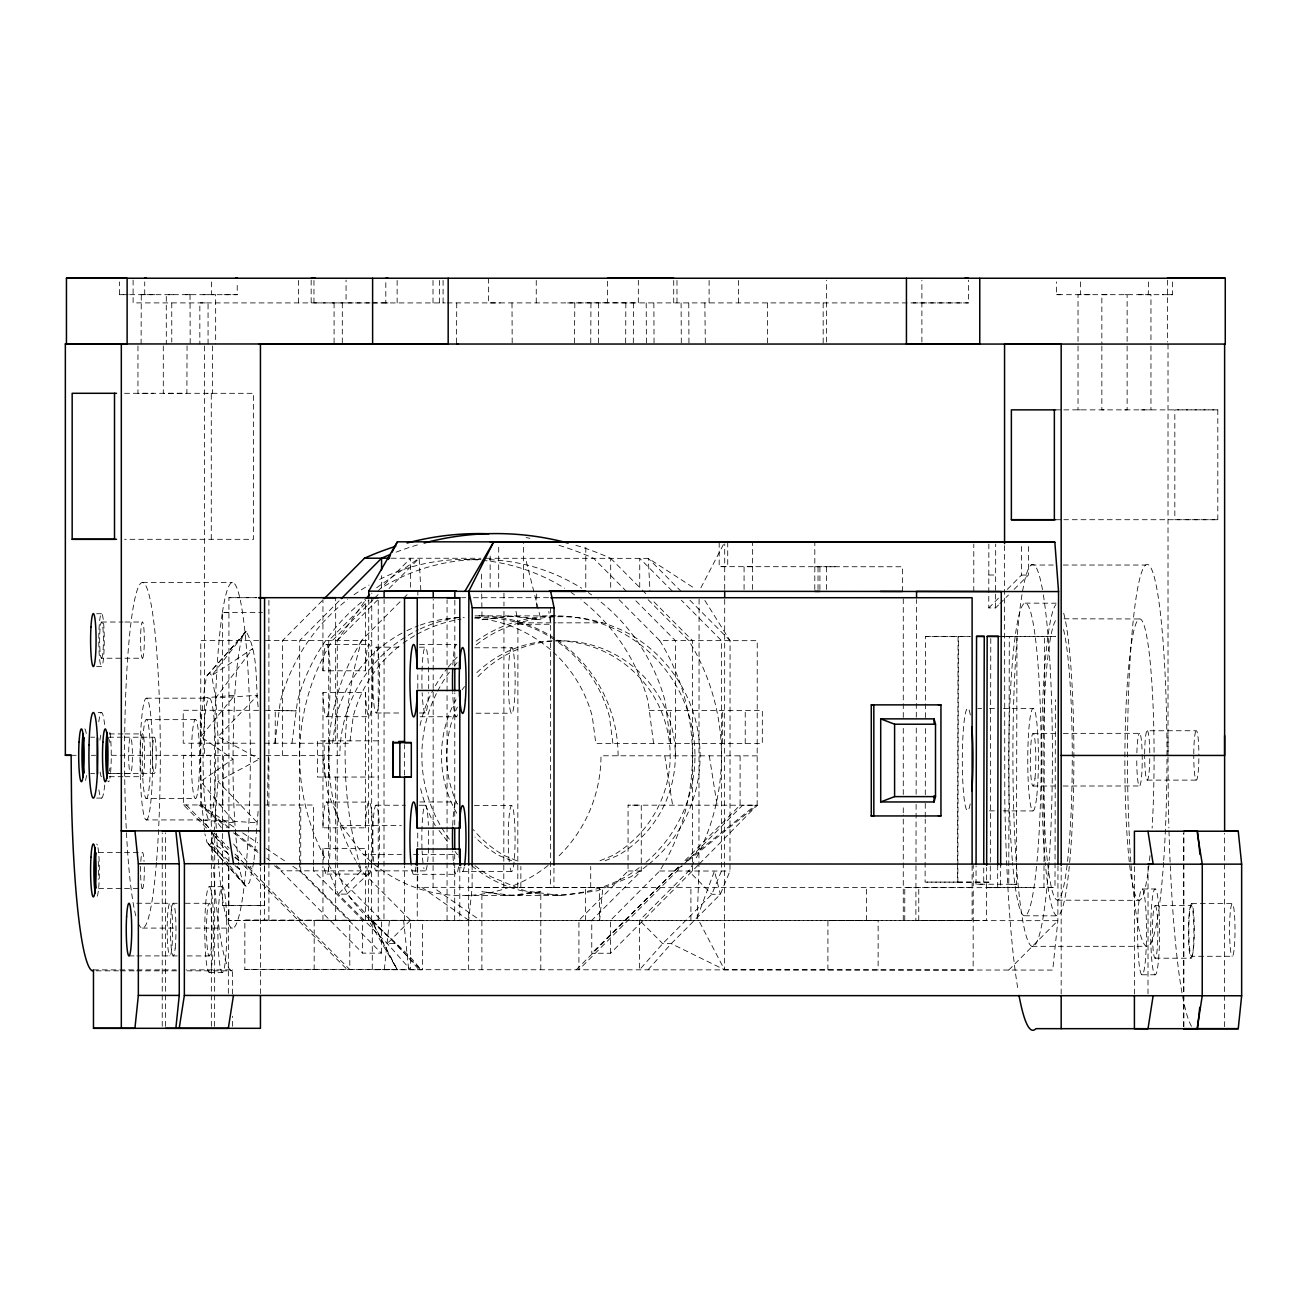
<?xml version="1.0" encoding="UTF-8"?>
<svg xmlns="http://www.w3.org/2000/svg" width="1307" height="1307" viewBox="0 0 1307 1307"><rect width="100%" height="100%" fill="white"/><g stroke="black" fill="none" stroke-linecap="round" stroke-linejoin="round"><path stroke-width="0.75" stroke-dasharray="5 3.75" d="M128.184 294.679L119.623 294.679L119.623 281.887M133.102 280.106L133.102 302.897L445.36 302.93M137.954 345.898L137.954 393.293L153.687 393.293M144.718 294.696L144.718 281.904M162.231 1026.273L162.231 832.886M163.293 345.914L163.293 393.309L186.885 393.293L187.048 345.898M165.532 1026.289L165.63 832.902M206.588 828.066L183.634 804.949L183.65 755.593L258.623 755.626M200.298 743.193L200.314 710.289M229.035 827.756L200.723 804.965L200.788 640.414L258.672 640.446M204.464 345.963L204.464 755.299L210.247 755.299L210.639 801.028A215.786 22.317 90 0 0 213.221 864.76M211.342 1026.273L211.342 832.886M211.277 539.301L211.277 393.293M211.652 281.887L211.326 294.679M212.388 345.914L212.388 393.309L206.996 393.309M214.626 1026.322L214.724 832.935M264.39 866.9L264.39 905.555L228.921 905.571L222.37 905.571L222.37 866.9M222.37 864.858L222.37 612.493L262.429 612.493M222.844 743.209L222.86 710.305M228.333 993.434L228.382 865.773M264.569 865.61L264.569 920.406L228.921 920.389L228.921 856.738M228.921 828.246L228.921 597.707L256.907 597.691M232.581 1026.289L232.581 1016.209M232.581 994.055L232.581 969.876L186.198 969.876M224.003 294.696L237.22 294.696L237.22 281.904M1057.984 865.822L1057.869 920.683L1052.723 970.072L244.834 969.582L244.85 920.161L383.964 920.226L384.111 599.407M260.436 993.712L260.436 867.489M268.899 920.373L268.899 597.691M275.222 743.226L275.238 710.322M282.573 755.642L282.622 640.446L322.845 600.06M298.551 302.897L298.551 280.106M274.519 865.757L280.809 870.821L362.611 953.13L381.399 953.146L299.597 870.821L299.613 862.849M299.613 860.856L299.711 640.463L339.918 600.06M300.724 866.835L300.724 870.838L349.802 920.21L349.786 969.614L246.468 865.626M300.724 864.842L300.757 805.014M311.164 280.139L311.164 302.914L346.061 302.897L346.061 280.123M313.549 866.851L313.549 870.838L362.611 920.226L362.611 953.13M313.549 864.858L313.566 805.014L265.321 804.998M313.958 302.914L313.958 280.139M314.17 969.761L314.203 920.34L244.85 920.161M322.943 920.357L322.943 866.41M322.943 864.401L322.943 848.423L365.503 848.423L365.568 851.069A36.204 3.741 90 0 0 366.042 859.369M371.972 860.856A36.204 3.741 90 0 0 371.025 807.22A36.204 3.741 90 0 0 365.65 823.377L365.503 827.837L322.96 827.837L322.976 692.596L365.535 692.596A36.204 3.741 90 0 0 371.172 710.518A36.204 3.741 90 0 0 371.498 653.157A36.204 3.741 90 0 0 365.682 664.936L365.486 670.801L322.943 670.801L322.943 599.717M324.218 777.044L324.218 740.84M328.645 866.802L328.645 870.838L338.219 894.119L387.297 943.507L410.431 969.631L410.447 920.242L361.385 870.854L356.468 862.032M328.645 864.777L328.76 640.479L368.966 600.076M328.858 777.044L328.858 740.84M335.67 920.373L335.67 777.044M335.67 740.84L335.67 597.691M337.19 862.767C340.898 910.129 395.384 934.325 420.674 969.647L346.763 894.119L338.219 894.119L361.385 870.854A411.378 409.156 -90 0 1 345.522 775.116L345.064 755.658A411.378 409.156 -90 0 1 356.501 659.283L361.484 640.495L402.18 599.603M337.19 860.741L337.288 640.479L366.009 599.358M365.486 670.801L365.486 599.717M365.486 920.357L365.503 866.41M365.503 864.401L365.503 848.423M365.503 827.837L365.535 692.596M244.834 969.582L397.214 969.631L368.59 920.226L368.737 599.26M368.59 920.226L371.221 920.259L397.214 969.631L371.613 920.226L371.629 866.786M371.629 864.744L371.76 593.1M378.229 920.373L378.229 599.701M381.399 953.146L381.415 920.226L332.337 870.838A218.024 216.848 -90 0 1 327.224 862.13M381.562 587.268L381.562 575.652M388.032 302.93L385.81 302.914L385.81 280.139M397.132 302.93L397.132 278.244M404.517 920.406L404.517 865.92M404.517 775.133L404.517 744.631M410.61 587.268L410.627 558.236L377.592 591.418M417.717 867.047L417.701 887.339L973.225 887.6L973.258 865.283M417.717 846.756L417.734 830.533M417.799 688.528L417.799 672.304M417.848 595.208L417.848 591.156M433.009 302.93L433.009 278.244M433.107 830.533L433.074 887.339L480.061 920.275M433.107 828.507L433.189 672.304M433.189 670.279L433.221 599.276M439.462 302.93L439.462 278.26M443.089 302.897L443.089 280.123M447.059 920.406L447.059 851.396M447.059 849.37L447.059 693.102M447.059 691.076L447.059 599.75M454.689 920.406L454.722 851.331M454.738 824.929L454.803 692.89M454.82 666.472L454.836 599.439M468.658 969.81L468.707 865.185M472.121 865.038L472.121 887.502L468.69 920.406M481.875 969.68L481.907 891.701L514.435 895.605L560.899 895.638L596.907 890.884L630.464 876.932A139.865 139.114 -90 0 0 647.21 865.512M488.54 278.244L488.54 302.93L500.271 302.93M490.141 587.235L490.158 553.76M498.686 587.235L498.702 543.843M503.799 887.518L503.963 607.771M517.801 887.518L517.915 624.24L515.53 607.788M520.856 887.388L520.872 866.476M523.601 587.268L523.617 541.915M536.246 302.897L536.246 280.123M536.687 607.788L536.703 593.166M540.788 969.696L540.82 891.733L508.292 895.605L461.812 895.589M550.655 607.804L550.525 887.535L553.939 887.535L553.956 865.087M619.093 599.701L659.757 640.626L757.243 640.675L757.161 805.21L628.079 805.161L628.046 870.985L578.936 920.324L578.903 969.712L682.319 865.822M585.618 920.438L585.634 887.535L602.87 887.567L599.619 920.455L599.456 887.551M585.781 587.415L585.797 543.973M590.715 887.42L590.715 866.508M698.02 865.283L610.516 953.244L591.761 953.244L591.777 920.34L641.247 871.001L641.263 805.177L628.079 805.161M638.339 280.253L638.306 302.93L607.543 302.799L607.543 280.139M610.516 953.244L610.532 920.34L659.659 871.001A218.024 216.848 -90 0 0 664.773 862.293M610.696 587.366L610.696 558.334A281.103 279.584 -90 0 0 573.806 544.692M693.821 862.31A218.024 216.848 -90 0 1 688.707 871.001L639.58 920.357L639.564 969.745L662.714 943.638L711.841 894.282L721.431 871.017L721.546 640.659L681.355 600.223M639.727 587.382L639.744 558.334L672.746 591.548M670.295 743.422L670.311 710.502M673.709 302.93L673.726 280.155M675.36 755.822L675.409 640.626L635.235 600.191M676.977 302.897L676.977 280.123M690.897 920.373L690.913 887.469M692.383 871.017L692.498 640.642L652.324 600.207M699.082 599.178L698.951 871.017L697.219 917.547L724.535 969.778L973.143 970.039L973.225 887.6M709.097 302.93L709.113 280.155M727.721 541.997L727.721 566.666L719.177 566.666L719.177 541.997M722.673 743.438L722.689 710.534M724.699 599.407L724.535 969.778L671.259 943.638L662.714 943.638L639.58 920.357M724.699 589.31L724.732 543.941M648.092 969.745L671.259 943.638L720.369 894.298L729.976 871.034L730.074 640.659L704.424 599.799M738.488 302.93L738.488 278.244M740.105 755.854L740.089 805.21L681.192 864.368M744.075 589.408L744.075 566.683L752.62 566.699M745.219 743.454L745.235 710.534M752.62 589.424L752.636 542.029M814.8 589.522L814.816 542.062M818.019 589.473L818.035 566.715M819.914 589.539L819.93 566.748M826.432 342.042L826.432 280.204M826.563 589.457L826.579 566.715L835.124 566.748M827.903 969.876L827.919 920.471L878.141 920.553L878.124 969.974M866.541 920.455L866.557 887.551M902.402 591.45L902.418 566.764L719.177 566.666M903.268 920.373L903.268 814.833M903.268 812.807L903.268 804.687M903.268 794.542L903.268 727.574M903.268 717.429L903.268 597.691M904.771 920.536L904.771 887.633L1000.59 887.665L1000.656 865.201M918.756 920.553L918.772 887.649M921.892 342.042L921.892 280.221M447.141 302.897L968.389 302.914L968.389 280.139M972.114 865.61L972.114 920.406L228.921 920.389M973.78 591.434L973.797 544.039M998.466 605.059L995.607 607.918L988.778 607.918L988.844 544.039M995.607 607.918L995.689 544.039M1004.56 545.64L1004.789 799.884A274.846 28.427 90 0 0 1018.202 990.918M1172.412 281.887L1172.412 294.696L1056.562 294.679L1056.562 281.887M1061.17 994.006L1061.17 867.587M1078.03 346.045L1078.03 409.859L1083.405 409.859M1080.399 281.887L1080.399 294.696L1090.495 294.696M1101.85 346.045L1101.85 409.875L1107.241 409.875M1127.124 346.045L1127.124 409.859L1121.733 409.875M1134.411 994.104L1134.411 865.855M1148.003 993.859L1148.052 866.198M1148.592 281.887L1148.249 294.679M1150.961 346.045L1150.961 409.875L1140.897 409.875M1168.017 344.035L1168.017 755.413L1168.017 735.024M1183.505 1026.681L1183.505 833.294M1183.913 1026.649L1183.913 831.219M1217.814 519.729L1217.814 409.875L1174.83 409.859L1174.83 519.712L1217.814 519.729L1063.833 519.712M1224.626 1026.649L1224.626 833.245M916.109 804.409L915.864 920.471L986.589 920.569L986.654 867.407M916.125 794.264L916.272 727.329M916.289 717.2L916.534 599.554M990.788 638.47L990.265 882.176L925.095 882.111L925.242 819.146M925.242 817.12L925.274 802.906M925.291 794.787L925.438 727.754M925.454 717.608L925.634 636.378L958.064 636.378L957.525 882.111L925.095 882.111M957.835 882.176L958.374 636.444L970.529 636.444M1016.438 884.284L1008.759 884.284L1009.298 636.444L1016.977 636.444L1016.438 884.284L976.019 884.202L976.068 865.92M983.746 867.962L983.714 884.202L976.019 884.202M997.715 864.924L997.666 887.371L1000.59 887.665M1007.289 589.359L1021.519 575.08L1021.584 542.16M1014.118 589.359L1028.364 575.08L1028.413 542.16M998.205 636.378L1055.533 636.493L1044.505 636.493L1043.966 887.486L1054.994 887.486L1055.402 699.751M222.778 804.981L223.611 755.609M267.478 804.998L268.327 755.626M322.96 827.837L323.09 823.377A36.204 3.741 90 0 1 328.465 807.22A36.204 3.741 90 0 1 329.429 860.856M322.943 670.801L323.139 664.936A36.204 3.741 90 0 1 328.956 653.157A36.204 3.741 90 0 1 328.629 710.518A36.204 3.741 90 0 1 322.976 692.596M258.116 811.288L254.032 860.284M258.116 706.826C255.208 682.009 258.688 653.712 246.19 631.526L207.045 675.605L204.889 684.231L201.621 715.86L200.428 759.04L201.621 802.237L204.627 831.905M384.323 969.631L389.47 920.242M274.862 743.226L280.384 701.222A191.377 190.348 -90 0 1 347.613 599.57M291.951 743.242L297.473 701.222A191.377 190.348 -90 0 1 364.702 599.586M332.632 743.258L336.177 716.285A133.281 132.562 -90 0 1 405.154 631.51M214.103 831.905L217.991 781.406L217.991 736.691L215.688 697.971L211.685 675.605L209.365 672.664M253.787 862.13L249.604 882.225L246.19 886.571L225.147 863.077M213.825 833.866L211.685 842.492L209.365 845.433L223.824 861.607M697.219 917.547L714.455 871.017L720.369 894.298L711.841 894.282L688.707 871.001M700.911 587.758L723.817 543.728M361.484 640.495L351.648 658.124A218.024 216.848 -90 0 0 329.625 735.465L328.694 755.658L329.609 775.852A218.024 216.848 -90 0 0 351.55 853.21L355.488 860.267M238.348 860.284C231.666 805.586 232.27 750.234 234.77 695.275A127.531 13.201 90 0 1 246.19 631.526L211.685 675.605L252.79 648.615L215.688 697.971L257.61 695.291L217.991 736.691L259.39 759.057M207.045 675.605L246.19 631.526M699.425 863.862L757.161 805.21L742.637 805.21L683.757 864.384M576.338 969.712L679.754 865.822L591.761 953.244M1008.743 970.055L1057.869 920.683L314.203 920.34M373.149 599.586L332.435 640.479A218.024 216.848 -90 0 0 326.244 860.365M374.537 598.181L380.157 592.545M337.288 640.479L377.511 600.076M388.996 588.542L419.171 558.236L420.854 591.156M403.585 598.198L409.205 592.561M410.447 920.242L387.297 943.507L395.841 943.507L418.975 969.647M988.778 607.918L998.744 597.92M999.888 603.638L1008.432 595.061M346.763 894.119L371.629 870.87L280.809 870.821M686.224 860.888L755.495 805.226M681.617 865.953L675.327 871.017L673.628 871.001M687.923 860.905L757.161 805.21M187.015 970.84L231.372 970.84L232.581 969.876M376.661 587.725L419.171 558.236M481.94 611.823L482.022 619.763L508.407 615.875L540.951 619.779L525.479 558.285M540.82 891.733L514.435 895.605M257.659 759.988L217.991 781.406L257.61 822.822L215.688 820.143L221.667 828.099M599.995 860.758L612.967 855.35A114.967 114.346 -90 0 0 557.877 640.806M605.125 860.758L618.097 855.366A114.967 114.346 -90 0 0 649.873 683.463A114.967 114.346 -90 0 0 476.042 678.774M555.916 615.891L514.566 615.875L482.022 619.763M203.042 697.954L234.77 695.275L200.739 736.691L232.989 759.04L200.739 781.406L234.77 822.806L203.042 820.126L208.94 828.099M567.597 302.93L607.543 302.799M119.623 294.679L123.397 294.679M141.091 344.002L141.27 294.679M190.021 294.679L190.185 344.002M1056.562 294.679L1060.336 294.679M1172.412 294.696L1162.331 294.696M456.747 302.914L456.551 344.019M512.001 302.914L512.197 344.019M574.851 302.914L574.394 344.019M590.96 302.914L590.748 344.019M598.606 302.914L598.41 344.019M625.857 302.914L625.645 344.019M633.503 302.914L633.307 344.019M646.197 302.914L646.41 344.035M653.859 302.914L654.055 344.035M681.094 302.914L681.306 344.019M688.756 302.914L688.952 344.019M704.849 302.914L705.323 344.035M129.72 294.679L237.22 294.696M141.091 294.679L157.935 294.696M173.341 294.696L166.283 294.696L166.299 343.986M185.627 294.679L190.185 294.679M203.091 294.679L215.655 294.696L215.655 343.986M1080.039 294.679L1078.03 294.679L1078.03 344.051M1107.241 294.696L1101.85 294.696L1101.85 344.051M1125.115 294.679L1127.124 294.679L1127.124 344.051M1138.495 294.679L1150.961 294.696L1150.961 344.051M348.365 302.93L370.044 302.914M372.021 302.914L385.81 302.914M913.119 302.914L968.389 302.914M124.573 393.293L253.623 393.309L253.623 539.317L124.573 539.301M1056.366 409.875L1062.428 409.875M1063.833 409.859L1217.814 409.875M1056.366 519.729L1062.428 519.729M391.267 558.22L480.927 558.269M486.122 558.269L648.288 558.35L694.001 587.987M464.312 559.461L481.384 559.478A191.377 190.348 -90 0 0 381.121 588.134M1031.109 565.032L1053.23 565.032M1063.277 565.032L1145.684 565.032M988.795 575.015L995.624 575.015M1021.519 575.08L1028.364 575.08M142.43 582.53L232.45 582.53M461.665 597.691L465.733 597.691M473.526 597.724L549.169 597.691M228.921 597.707L256.646 597.707M96.604 613.735L101.521 613.735M479.032 615.858L508.407 615.875M475.666 617.558L481.368 617.558M101.521 622.018L122.956 622.018M124.9 622.018L142.43 622.018M519.827 622.818L555.998 622.835M558.007 622.835L602.249 622.851M517.915 624.24L550.655 624.256L548.793 611.464M265.386 640.446L371.743 640.495M561.03 640.789L555.9 640.789A114.967 114.346 -90 0 0 475.029 674.428M326.227 644.514L368.786 644.514M419.465 644.563L455.931 644.563M376.236 647.161L401.772 647.177M419.449 647.177L425.33 647.177A32.904 3.415 -90 0 1 428.614 688.609M474.817 647.782L512.132 647.798A32.904 3.415 -90 0 1 514.484 699.98A32.904 3.415 -90 0 1 508.603 693.772A32.904 3.415 -90 0 1 512.132 647.798M101.521 658.222A18.102 1.879 90 0 0 103.139 631.069A18.102 1.879 90 0 0 99.904 631.069A18.102 1.879 90 0 0 101.521 658.222L122.956 658.222M124.9 658.222L142.43 658.222A18.102 1.879 90 0 0 144.064 631.069A18.102 1.879 90 0 0 140.813 631.069A18.102 1.879 90 0 0 142.43 658.222M96.604 666.521L101.521 666.521A26.401 2.728 90 0 0 103.89 626.935A26.401 2.728 90 0 0 99.152 626.919A26.401 2.728 90 0 0 101.521 666.521M146.351 698.167L209.365 698.167M258.59 710.322L183.225 710.273L183.209 743.193L258.574 743.226M265.484 710.322L296.199 710.894L274.878 710.322M649.285 710.502L762.324 710.551L762.308 743.454L595.796 743.373L592.283 716.399A133.281 132.562 -90 0 0 553.596 652.405M98.172 712.527L101.456 712.527M376.204 712.985L401.739 713.001M419.416 713.001L425.298 713.001A32.904 3.415 -90 0 0 428.467 692.694M476.009 713.214L511.347 713.23M326.799 716.71L369.342 716.71M420.037 716.759L456.502 716.759M146.645 719.651L195.74 719.651M1144.671 753.812A24.686 2.549 90 0 1 1147.301 730.76L1196.313 730.744A24.686 2.549 90 0 1 1198.878 755.43M1033.151 733.39L1055.239 733.374M1063.261 733.374L1139.557 733.325A26.336 2.728 -89.9 0 1 1142.155 752.832M109.314 733.913L122.956 733.913M124.9 733.913L142.43 733.913M90.673 737.197L94.659 737.197M108.53 737.213L122.548 737.197M124.459 737.213L154.357 737.213M378.229 740.84L317.405 740.84L317.405 777.044L378.229 777.044M264.504 743.226L349.721 743.275L353.266 716.285A133.281 132.562 -90 0 1 401.461 644.433M71.133 755.299L77.44 755.299M91.294 755.299L95.591 755.299M111.454 755.299L210.247 755.299M265.827 755.626L339.853 755.658A139.865 139.114 -90 0 1 418.371 629.827M757.194 755.854L600.991 755.789A139.865 139.114 -90 0 1 557.321 857.474M90.673 773.401L94.659 773.401M108.595 773.401L122.548 773.401L108.53 773.417M124.541 773.401L130.52 773.401A18.102 1.879 90 0 0 132.138 746.248A18.102 1.879 90 0 0 128.903 746.248A18.102 1.879 90 0 0 130.52 773.401M124.459 773.417L154.357 773.417A18.102 1.879 90 0 0 155.974 746.264A18.102 1.879 90 0 0 152.723 746.264A18.102 1.879 90 0 0 154.357 773.417M109.314 776.701L122.956 776.701M124.9 776.701L142.43 776.701A21.386 2.206 90 0 0 144.358 744.614A21.386 2.206 90 0 0 140.519 744.614A21.386 2.206 90 0 0 142.43 776.701M1147.219 780.116L1196.313 780.116M1033.036 786.046L1055.125 786.03M1063.146 786.03L1139.443 785.981M96.669 798.087L101.587 798.087M146.057 798.446A39.488 4.084 90 0 0 150.027 741.772A39.488 4.084 90 0 0 142.969 736.936A39.488 4.084 90 0 0 146.057 798.446L195.168 798.446A39.488 4.084 90 0 0 199.121 741.772A39.488 4.084 90 0 0 192.064 736.936A39.488 4.084 90 0 0 195.168 798.446M419.906 801.959L456.388 801.959M326.113 802.09L368.672 802.09M183.634 804.949L258.639 804.998M375.91 805.226L405.366 805.226M419.122 805.243L425.004 805.243M474.376 805.553L511.674 805.569M146.351 819.93A60.89 6.306 90 0 0 151.808 728.62A60.89 6.306 90 0 0 140.895 728.603A60.89 6.306 90 0 0 146.351 819.93L209.365 819.93A60.89 6.306 90 0 0 214.822 728.603A60.89 6.306 90 0 0 203.908 728.603A60.89 6.306 90 0 0 209.365 819.93M322.764 755.658L327.485 791.862L341.372 825.599L401.347 825.632M98.597 852.393L122.515 852.393M124.508 852.393L138.444 852.393M341.372 825.599L363.46 854.582L401.461 854.598M413.453 854.598L457.434 854.615L454.983 851.396M376.383 870.854L425.478 870.887M659.659 871.001L729.976 871.034M462.547 871.361L511.641 871.393M326.897 874.089L369.456 874.089M413.502 874.301L456.061 874.301M209.267 886.685L222.353 886.685M1030.406 887.437L986.605 887.665L1054.994 887.486M602.87 887.567L468.707 887.502M98.597 888.597L122.515 888.597M124.508 888.597L142.43 888.597A18.102 1.879 90 0 0 144.244 865.806M1142.236 888.989A42.919 4.444 -90 0 1 1145.831 954.665A42.919 4.444 -90 0 1 1138.136 952.002A42.919 4.444 -90 0 1 1142.236 888.989L1155.323 888.989A42.919 4.444 -90 0 1 1158.917 954.665A42.919 4.444 -90 0 1 1151.222 952.002A42.919 4.444 -90 0 1 1155.323 888.989M136.778 903.251L169.894 903.251M173.259 903.268L177.246 903.268M185.251 903.268L209.251 903.284M1191.576 903.627L1232.289 903.627M1155.257 905.571A26.336 2.728 -90 0 1 1157.463 945.86A26.336 2.728 -90 0 1 1152.741 944.226A26.336 2.728 -90 0 1 1155.257 905.571L1191.281 905.588A26.336 2.728 -90 0 1 1193.471 945.876A26.336 2.728 -90 0 1 1188.766 944.242A26.336 2.728 -90 0 1 1191.281 905.588M222.37 905.571L264.39 905.555M142.43 928.084L176.445 928.084M186.444 928.084L232.45 928.084M1032.056 946.317L1146.615 946.317M128.985 955.907L134.833 955.907M136.778 955.907L169.894 955.907A26.336 2.728 90 0 0 172.263 916.419A26.336 2.728 90 0 0 167.541 916.419A26.336 2.728 90 0 0 169.894 955.907M173.227 955.923L177.229 955.923M187.228 955.923L209.234 955.94M1191.576 956.283A26.336 2.728 90 0 0 1193.928 916.795A26.336 2.728 90 0 0 1189.223 916.779A26.336 2.728 90 0 0 1191.576 956.283L1232.289 956.283A26.336 2.728 90 0 0 1234.641 916.795A26.336 2.728 90 0 0 1229.936 916.779A26.336 2.728 90 0 0 1232.289 956.283M1155.045 958.194L1191.069 958.211M93.467 969.892L176.118 969.892M96.293 970.84L118.463 970.84M120.489 970.84L134.605 970.84M136.614 970.84L176.935 970.84M209.218 972.522L222.321 972.539M1141.893 974.777L1154.98 974.793M814.816 566.732L826.579 566.715M1025.276 603.131L1056.072 603.197M216.259 828.36A172.785 17.873 90 0 1 222.419 612.362L228.921 612.509M1063.963 618.799L1139.802 618.963M925.634 636.378L969.614 636.395M1002.992 636.411L1044.505 636.493M977.669 708.378L981.639 708.378M989.562 708.394L995.526 708.41M1003.449 708.427L1033.216 708.492M989.334 810.846L995.297 810.863M1003.221 810.879L1032.987 810.944M628.046 870.985L641.247 871.001M957.525 882.111L990.265 882.176M1057.363 900.164L1139.198 900.343M1024.606 915.782L1057.33 915.848M578.936 920.324L591.777 920.34M560.899 895.638L524.908 890.851L491.35 876.866A139.865 139.114 -90 0 1 474.621 865.43M514.566 615.875L540.951 619.779M508.292 895.605L481.907 891.701M516.722 860.725L503.75 855.301A114.967 114.346 -90 0 1 473.346 829.651M511.592 860.709L498.62 855.301A114.967 114.346 -90 0 1 474.947 837.019M228.121 853.291L211.685 842.492L228.937 864.531M234.705 857.621L239.638 860.856M247.856 866.247L252.79 869.498L250.389 866.312M200.723 804.965L235.914 828.409M242.612 832.869L257.708 842.917M266.089 848.504L284.518 860.79M292.899 866.361L299.597 870.821M421.818 887.339L468.788 920.275M471.827 865.74C514.223 901.242 577.678 903.366 625.35 876.915A139.865 139.114 -90 0 0 642.08 865.512M235.325 832.82L257.348 850.563M266.791 858.16L269.928 860.692M276.234 865.757L282.524 870.821M199.007 804.965L227.32 827.756M233.626 832.82L258.786 853.095M228.741 860.496L207.045 842.492L204.889 833.866M234.95 865.626L239.589 869.482L242.775 882.225L246.19 886.571L224.592 862.261M371.613 920.226L395.841 943.507M681.29 591.565L648.288 558.35L649.987 591.254M689.9 600.223L730.074 640.659M610.696 558.334L640.838 588.656M642.276 590.094L646.573 594.424M648.141 599.717L688.805 640.642A218.024 216.848 -90 0 1 694.801 860.529M626.625 591.532L593.623 558.318A281.103 279.584 -90 0 0 556.717 544.676M186.198 804.949L209.153 828.066M214.903 833.85L229.248 848.292M234.982 854.059L245.03 864.172M212.338 833.85L228.121 849.73M235.293 856.951L242.465 864.172M243.903 865.61L347.221 969.614M223.252 860.741L207.045 842.492L209.365 845.433M230.163 866.116L246.19 886.571M439.021 830.468L448.84 843.342M233.643 844.028L249.196 864.711M210.117 829.684L228.986 855.154M237.237 866.312L239.589 869.482L238.593 862.114M709.293 755.838L717.118 805.194M664.773 755.805L672.599 805.177M670.654 743.422L665.181 701.402A191.377 190.348 -90 0 0 598.034 599.684M653.582 743.405L648.092 701.385A191.377 190.348 -90 0 0 580.945 599.684M612.885 743.389L609.372 716.399A133.281 132.562 -90 0 0 557.926 642.08M403.585 920.242L408.683 969.631M322.943 848.423L323.009 851.069A36.204 3.741 90 0 0 323.483 859.369M481.482 574.132L481.695 591.989M481.711 593.966L481.907 609.846M1168.017 757.194L1168.262 799.884A274.846 28.427 90 0 0 1168.899 827.952M503.947 593.149L503.963 605.942M1167.38 280.221L1167.38 342.042M823.165 302.914L823.181 344.035M767.503 302.914L767.503 344.035M459.786 867.374L459.803 920.406M417.243 867.374L417.243 920.406M342.303 302.897L342.303 344.002M334.086 302.897L334.086 344.019M208.058 344.002L208.058 302.897L199.84 302.897L199.84 344.019M171.756 302.897L171.772 342.075M474.441 617.95A133.281 132.562 -90 0 1 552.077 651.033M406.983 630.611A133.281 132.562 -90 0 1 418.322 625.792M420.25 625.089A133.281 132.562 -90 0 1 464.279 617.558M489.308 559.641A191.377 190.348 -90 0 1 581.631 588.215M588.313 592.577A191.377 190.348 -90 0 1 591.597 594.881M379.618 579.409A191.377 190.348 -90 0 1 480.192 560.131M482.185 560.311A191.377 190.348 -90 0 1 564.559 588.215M571.241 592.577A191.377 190.348 -90 0 1 574.525 594.865M354.05 594.767A191.377 190.348 -90 0 1 369.129 585.062M475.274 617.705A133.281 132.562 -90 0 1 556.243 640.904M403.111 643.207A133.281 132.562 -90 0 1 415.071 635.382M416.835 634.385A133.281 132.562 -90 0 1 461.012 619.126M659.757 640.626A218.024 216.848 -90 0 1 665.753 860.512M1012.353 860.61A156.317 16.223 -89.9 0 1 1014.15 644.792A156.317 16.223 -89.9 0 1 1036.582 648.337A156.317 16.223 -89.9 0 1 1036.729 864.482M1036.549 866.361A156.317 16.223 -89.9 0 1 1012.517 862.555M1063.702 613.228A156.317 16.223 -89.9 0 1 1069.469 864.548M1069.289 866.427A156.317 16.223 -89.9 0 1 1045.257 862.62M1045.077 860.692A156.317 16.223 -89.9 0 1 1042.643 703.28A156.317 16.223 -89.9 0 1 1055.876 604.537M509.24 861.754A32.904 3.415 -90 0 1 510.514 807.563A32.904 3.415 -90 0 1 515.072 841.349A32.904 3.415 -90 0 1 509.942 866.982M464.263 866.966A32.904 3.415 -90 0 1 460.848 866.966M373.737 861.509A32.904 3.415 -90 0 1 374.897 807.465A32.904 3.415 -90 0 1 379.569 839.192A32.904 3.415 -90 0 1 374.652 867.685M422.014 848.897A32.904 3.415 -90 0 1 424.023 807.367A32.904 3.415 -90 0 1 428.402 825.223M428.582 830.533A32.904 3.415 -90 0 1 427.373 863.731A32.904 3.415 -90 0 1 423.746 867.701M423.011 862.979A32.904 3.415 -90 0 1 422.096 850.906M1149.98 855.628A140.682 14.606 -89.9 0 1 1125.817 811.467A140.682 14.606 -89.9 0 1 1140.75 619.257A140.682 14.606 -89.9 0 1 1152.12 828.132M1063.539 629.5A140.682 14.606 -89.9 0 1 1067.786 858.96A140.682 14.606 -89.9 0 1 1044.064 813.313A140.682 14.606 -89.9 0 1 1057.967 618.783M422.014 688.609A32.904 3.415 -90 0 1 425.33 647.177M425.298 713.001A32.904 3.415 -90 0 1 422.161 692.694M1136.878 752.832A26.336 2.728 -89.9 0 1 1139.557 733.325M1142.187 754.515A26.336 2.728 -89.9 0 1 1139.72 785.85A26.336 2.728 -89.9 0 1 1136.763 759.645M970.186 803.936A51.218 5.326 -89.9 0 1 962.311 759.563A51.218 5.326 -89.9 0 1 970.382 715.207M548.123 865.463A139.865 139.114 -90 0 1 372.381 862.8M370.845 861.476A139.865 139.114 -90 0 1 363.46 854.582M476.124 641.133A139.865 139.114 -90 0 1 666.864 671.488A139.865 139.114 -90 0 1 643.665 864.237M435.345 825.648A139.865 139.114 -90 0 1 420.021 786.013M420.053 725.385A139.865 139.114 -90 0 1 433.45 689.295M435.394 685.767A139.865 139.114 -90 0 1 446.765 668.955M448.04 667.354A139.865 139.114 -90 0 1 457.515 656.817M475.013 615.924A139.865 139.114 -90 0 1 555.426 638.878M557.109 640.022A139.865 139.114 -90 0 1 618.08 755.789M420.2 628.945A139.865 139.114 -90 0 1 460.865 617.051M457.319 804.328A114.967 114.346 -90 0 1 457.368 707.103M456.78 813.199A114.967 114.346 -90 0 1 456.846 698.232M462.188 689.802A114.967 114.346 -90 0 1 464.54 686.534M648.795 864.237A139.865 139.114 -90 0 0 630.578 634.663C587.791 610.745 534.269 610.728 491.465 634.598A139.865 139.114 -90 0 0 474.735 646.017M449.347 839.225A139.865 139.114 -90 0 1 436.701 692.906M437.616 691.093A139.865 139.114 -90 0 1 449.412 672.206M454.46 665.786A139.865 139.114 -90 0 1 457.123 662.698M396.119 552.158A281.103 279.584 -90 0 1 418.485 544.611M526.051 537.602A281.103 279.584 -90 0 1 529.923 538.304M458.496 866.851A36.204 3.741 90 0 1 453.464 862.587M453.3 860.79A36.204 3.741 90 0 1 452.745 851.396M452.712 825.452A36.204 3.741 90 0 1 457.352 803.609M457.466 714.815A36.204 3.741 90 0 1 452.696 692.661M452.843 665.002A36.204 3.741 90 0 1 456.911 645.07M415.953 866.851A36.204 3.741 90 0 1 410.904 862.587M328.71 867.374A36.204 3.741 90 0 1 324.152 866.231M371.809 862.653A36.204 3.741 90 0 1 366.712 866.231M1191.51 1026.305A274.846 28.427 90 0 1 1168.948 829.929M1149.752 758.648A24.686 2.549 90 0 1 1147.056 780.05A24.686 2.549 90 0 1 1144.671 755.43M1147.301 730.76A24.686 2.549 90 0 1 1149.768 755.43M1198.846 758.648A24.686 2.549 90 0 1 1196.15 780.05A24.686 2.549 90 0 1 1193.765 755.43M1193.765 753.812A24.686 2.549 90 0 1 1196.395 730.76M1163.589 862.359A190.969 19.752 90 0 1 1129.493 839.715A190.969 19.752 90 0 1 1148.445 564.82A190.969 19.752 90 0 1 1163.72 860.333M1049.015 862.359A190.969 19.752 90 0 1 1021.943 915.946A190.969 19.752 90 0 1 1015.817 655.493A190.969 19.752 90 0 1 1042.627 590.552M1043.345 594.865A190.969 19.752 90 0 1 1049.162 860.333M156.448 862.489A172.785 17.873 90 0 1 137.807 922.203M135.83 915.88A172.785 17.873 90 0 1 126.338 830.304M126.24 828.36A172.785 17.873 90 0 1 132.399 612.362A172.785 17.873 90 0 1 155.435 636.738A172.785 17.873 90 0 1 156.611 860.496M246.468 862.489A172.785 17.873 90 0 1 218.759 866.394M218.596 864.45A172.785 17.873 90 0 1 216.358 830.304M222.419 612.362A172.785 17.873 90 0 1 245.455 636.738A172.785 17.873 90 0 1 246.631 860.496M231.372 970.84A215.786 22.317 90 0 1 213.351 866.868M142.43 888.597A18.102 1.879 90 0 1 140.633 865.806M140.813 861.444A18.102 1.879 90 0 1 144.064 861.444M98.237 861.444A18.102 1.879 90 0 1 98.237 879.546M109.461 739.648A18.102 1.879 90 0 1 109.853 742.523M109.853 768.124A18.102 1.879 90 0 1 109.461 770.999M101.521 776.701A21.386 2.206 90 0 1 99.953 770.444M99.953 740.187A21.386 2.206 90 0 1 101.521 733.913M84.694 728.914A26.401 2.728 90 0 1 86.442 735.089M86.442 775.525A26.401 2.728 90 0 1 84.694 781.7M109.233 780.818A26.401 2.728 90 0 1 107.811 780.818M109.886 732.459A26.401 2.728 90 0 1 109.886 778.171M96.604 844.093A26.401 2.728 90 0 1 97.322 844.992M97.976 847.639A26.401 2.728 90 0 1 99.25 877.324A26.401 2.728 90 0 1 96.604 896.896M104.691 785.099A42.788 4.427 90 0 1 98.875 789.64M98.777 721.774A42.788 4.427 90 0 1 104.593 724.601M372.299 920.259L372.266 969.68L422.504 969.761L422.52 920.34L372.299 920.259M175.171 948.212A26.336 2.728 -90 0 0 173.962 904.15A26.336 2.728 -90 0 0 170.596 936.4A26.336 2.728 -90 0 0 175.171 948.212M211.162 948.228A26.336 2.728 -90 0 0 209.97 904.166A26.336 2.728 -90 0 0 206.604 936.416A26.336 2.728 -90 0 0 211.162 948.228M225.474 959.959A42.919 4.46 -90 0 0 223.513 888.156A42.919 4.46 -90 0 0 218.024 940.713A42.919 4.46 -90 0 0 225.474 959.959M212.388 959.959A42.919 4.46 -90 0 0 210.411 888.139A42.919 4.46 -90 0 0 204.938 940.713A42.919 4.46 -90 0 0 212.388 959.959M378.622 703.346A32.904 3.415 -90 0 0 377.119 648.288A32.904 3.415 -90 0 0 372.92 688.593A32.904 3.415 -90 0 0 378.622 703.346M1034.981 778.335A26.336 2.728 -89.9 0 0 1033.853 734.289A26.336 2.728 -89.9 0 0 1030.439 766.539A26.336 2.728 -89.9 0 0 1034.981 778.335M1036.778 795.947A51.218 5.326 -89.9 0 0 1034.589 710.24A51.218 5.326 -89.9 0 0 1027.923 772.976A51.218 5.326 -89.9 0 0 1036.778 795.947"/><path stroke-width="1.5" d="M260.436 830.86L121.322 830.86L134.948 830.86L138.346 863.764L138.346 995.411L134.931 1028.315L93.467 1028.299L93.467 969.892L92.258 970.84A215.786 22.317 90 0 1 71.526 801.028L71.133 755.299L65.35 755.299L65.35 343.921L69.385 343.921M114.51 393.309L114.51 539.317L72.163 539.301L72.163 393.293L116.519 393.293M121.322 1028.315L121.322 343.953L448.17 344.002L448.17 278.244M175.857 1028.315L179.255 995.411L179.255 863.764L175.857 830.86M179.206 1028.331L184.352 995.428L184.418 863.715L179.304 830.827L165.63 830.876M260.436 995.738L260.436 1028.315L93.467 1028.299M260.436 865.463L260.436 343.953M264.569 863.584L264.569 597.724L258.639 597.707M368.737 597.217L368.737 591.123L397.41 541.817L1054.847 542.209L1058.556 591.581L1057.984 863.796M381.579 569.836L381.579 558.22A281.103 279.584 -90 0 1 390.613 554.331M384.111 597.381L384.111 591.287L368.737 591.123M393.015 777.159L393.015 741.445M393.048 777.159L393.048 742.605L411.313 742.605L411.313 777.159L393.048 777.159L399.86 777.159L399.86 742.605L393.048 742.605M404.517 863.911L404.517 777.159L411.313 777.159M417.243 828.132L417.243 690.455L459.803 690.455L459.803 828.132L417.243 828.132L416.982 821.417A36.204 3.741 90 0 0 411.525 808.478A36.204 3.741 90 0 0 410.904 862.587M447.059 597.724L459.803 597.724L459.754 668.645L417.194 668.645L417.243 597.724L404.517 597.724L404.517 742.605L411.313 742.605M433.221 597.234L433.221 591.156L455.8 591.205M454.722 849.305L454.738 828.997M454.803 690.848L454.803 668.514M454.836 597.413L454.852 591.319L585.781 591.368L549.675 591.287M468.707 865.185L468.837 591.27L493.67 541.85L1054.847 542.209M472.121 865.038L472.235 607.771L468.837 591.27M553.956 865.087L554.07 607.804L550.672 591.352M724.699 597.381L724.699 591.287M871.279 815.944L871.279 704.865L940.942 704.881L940.942 815.944L871.279 815.944L873.828 815.944L873.828 704.881L871.279 704.865M880.706 801.959L880.706 718.866L934.064 718.866L935.502 724.209L935.502 796.617L934.064 801.959L880.706 801.959L894.592 796.617L935.502 796.617M894.592 796.617L894.592 724.209L880.706 718.866M906.437 278.244L906.437 344.051L979.76 344.068L979.76 278.244M934.064 801.959L934.064 795.881M934.064 722.918L934.064 718.866M972.114 863.568L972.114 597.724L550.851 597.724M1004.56 543.598L1004.56 344.035L1061.17 344.068L1061.17 865.544M1054.357 409.875L1054.357 519.729L1011.373 519.712L1011.373 409.859L1055.762 409.859M1224.626 344.068L1224.626 831.219L1238.252 831.219L1241.65 864.139L1241.65 995.771L1238.252 1028.691L1061.17 1028.674L1061.17 996.048M1134.411 996.13L1134.411 1028.707L1148.003 1028.772L1153.117 995.885M1134.411 863.813L1134.411 831.252L1197.539 831.219L1199.94 854.451M1197.065 831.268L1202.277 864.188L1202.228 995.901L1197.098 1028.789L1183.505 1028.723M916.55 597.528L916.55 591.434L1001.293 591.565L1000.656 865.201M976.068 863.894L976.558 636.378L984.253 636.378L983.746 863.894M986.654 865.381L987.177 636.378L998.205 636.378L997.715 864.924M417.243 690.455L417.047 696.321A36.204 3.741 90 0 1 411.231 708.133A36.204 3.741 90 0 1 411.558 650.772A36.204 3.741 90 0 1 417.194 668.645M459.59 696.321L459.803 690.455M1197.539 1028.691L1199.728 1007.387M233.447 995.46L228.317 1028.364L165.532 1028.331M388.244 559.429L390.074 555.9M391.904 552.387L397.41 541.817M464.998 591.172L493.67 541.85M367.169 597.707L369.456 594.424M324.283 598.606L364.49 558.22A281.103 279.584 -90 0 1 395.76 546.31M341.356 598.622L381.579 558.22M498.702 541.882L490.158 541.948L814.816 542.062M673.726 278.244L607.543 278.244M214.724 830.893L228.398 830.844L233.512 863.747M433.221 591.156L384.111 591.287L456.453 591.172M146.417 278.244L144.718 278.244L146.172 278.244M235.538 278.244L237.22 278.244L235.766 278.244M311.164 278.228L315.346 278.228M1167.38 278.211L1225.263 278.244L1225.263 344.068L258.835 344.019M66.445 278.228L127.122 278.244L127.122 343.839L66.445 344.035L66.445 278.228L1225.263 278.244M458.251 344.019L456.747 344.019M65.35 343.921L121.322 343.953M1011.373 519.712L1055.762 519.712M72.163 539.301L116.519 539.301M988.86 542.095L995.689 542.111M364.49 558.22L389.682 558.22M549.201 591.205L1058.556 591.581M258.9 597.691L459.803 597.724M322.943 597.675L335.67 597.691M365.486 597.675L378.229 597.691M472.235 607.771L554.07 607.804M938.393 704.865L940.942 704.881M894.592 724.209L935.502 724.209M398.766 741.445L404.517 741.445M65.35 755.299L71.395 755.299M1061.17 755.446L1224.626 755.446L1224.626 735.645M938.393 815.944L940.942 815.944M162.231 830.86L228.398 830.844M1183.913 831.219L1238.252 831.219M416.198 864.826A36.204 3.741 90 0 0 417.243 849.027L459.786 849.011L459.786 865.332M138.346 863.764L179.255 863.764M184.418 863.715L1202.277 864.188M1148.052 864.172L1153.182 864.172L1147.971 831.252M1200.937 864.139L1241.65 864.139M138.346 995.411L179.255 995.411M184.352 995.428L1241.65 995.771M1061.17 1028.674L1035.928 1028.658A274.846 28.427 90 0 1 1019.019 995.493M1183.913 1028.674L1238.252 1028.691M964.86 278.228L968.389 278.228M523.617 541.915L585.797 541.997M814.8 591.418L819.914 591.434M880.444 591.418L902.402 591.45M976.558 636.378L984.269 636.395M987.177 636.378L999.038 636.395M385.81 278.244L388.032 278.244M459.541 821.417L459.803 828.132M417.243 849.027L417.243 865.332M372.609 278.244L372.626 343.823M460.603 865.414A32.904 3.415 -90 0 1 460.031 816.581A32.904 3.415 -90 0 1 465.129 816.581A32.904 3.415 -90 0 1 464.524 865.414M971.771 726.643A51.218 5.326 -89.9 0 1 971.787 790.751M424.171 543.026A281.103 279.584 -90 0 1 568.12 543.091M407.098 543.026A281.103 279.584 -90 0 1 488.9 533.762M452.63 690.864A36.204 3.741 90 0 1 452.696 668.481M459.427 661.799A36.204 3.741 90 0 1 459.754 668.645M452.663 849.599A36.204 3.741 90 0 1 452.647 827.233M459.786 849.011A36.204 3.741 90 0 1 459.378 857.588M84.203 772.796A18.102 1.879 90 0 1 82.815 755.299A18.102 1.879 90 0 1 84.203 737.818M96.13 887.976A18.102 1.879 90 0 1 94.741 870.495A18.102 1.879 90 0 1 96.13 853.014M108.04 772.796A18.102 1.879 90 0 1 106.651 755.315A18.102 1.879 90 0 1 108.04 737.834M83.125 776.93A26.401 2.728 90 0 1 83.125 733.684M107.158 778.171A26.401 2.728 90 0 1 107.158 732.459M95.248 893.351A26.401 2.728 90 0 1 95.248 847.639M97.535 773.989A42.788 4.427 90 0 1 97.094 755.969L97.224 744.876A42.788 4.427 90 0 1 97.486 737.818M89.039 744.876L88.909 755.969A42.788 4.427 90 0 0 92.83 797.809A42.788 4.427 90 0 0 97.633 765.755L97.764 754.662A42.788 4.427 90 0 0 93.843 712.805A42.788 4.427 90 0 0 89.039 744.876M465.39 699.948A32.904 3.415 -90 0 0 463.037 647.782A32.904 3.415 -90 0 0 459.509 693.739A32.904 3.415 -90 0 0 465.39 699.948M79.057 742.098A26.401 2.728 90 0 0 81.426 781.7A26.401 2.728 90 0 0 83.779 742.115A26.401 2.728 90 0 0 79.057 742.098M102.894 742.115A26.401 2.728 90 0 0 105.246 781.717A26.401 2.728 90 0 0 107.615 742.115A26.401 2.728 90 0 0 102.894 742.115M90.967 626.919A26.401 2.728 90 0 0 93.336 666.521A26.401 2.728 90 0 0 95.705 626.935A26.401 2.728 90 0 0 90.967 626.919M90.967 857.294A26.401 2.728 90 0 0 93.336 896.896A26.401 2.728 90 0 0 95.705 857.294A26.401 2.728 90 0 0 90.967 857.294M126.616 916.419A26.336 2.728 90 0 0 128.985 955.907A26.336 2.728 90 0 0 131.337 916.419A26.336 2.728 90 0 0 126.616 916.419"/></g></svg>
